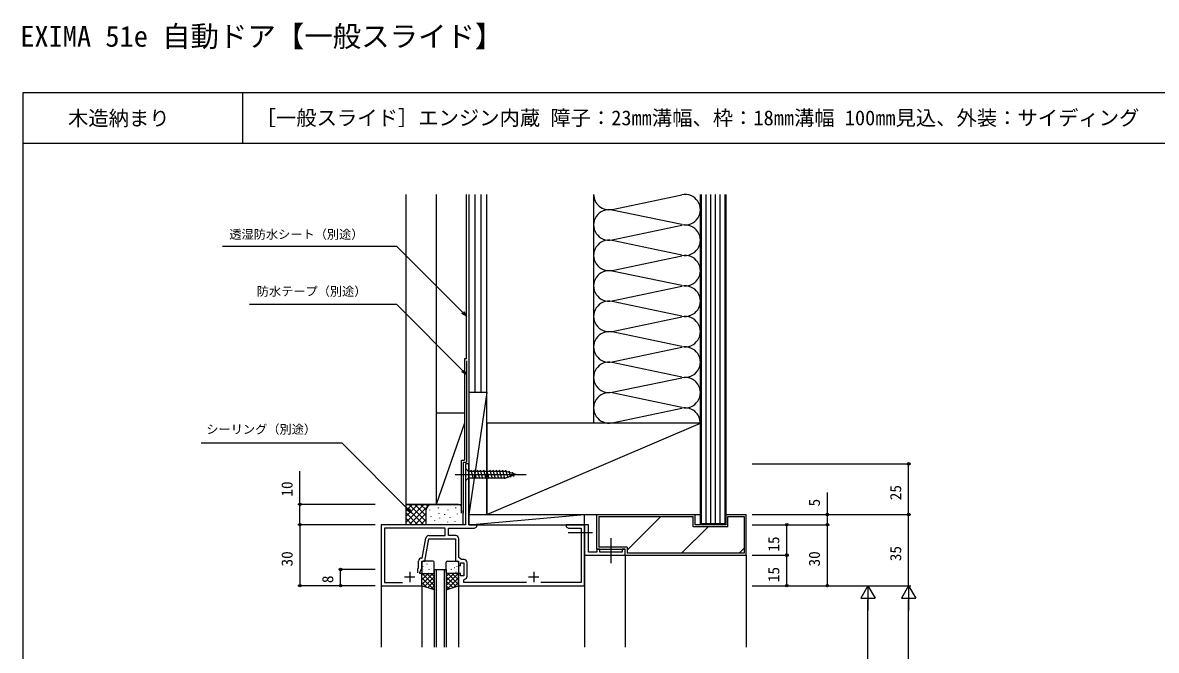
# Model space of a CAD drawing. Units: millimetres, scale not verified. Extents: x -437 to 438, y -681 to 679.
# Drawn here: x -437 to 121, y 370 to 679 of the extents above; entities that cross this region are included whole.
import ezdxf
from ezdxf.enums import TextEntityAlignment as Align

# ---------------------------------------------------------------- set-up
doc = ezdxf.new("R2010")
doc.units = ezdxf.units.MM
doc.header["$LTSCALE"] = 4
for name, color, linetype in [('0-1_USER1', 3, 'Continuous'), ('0-2_YKK_11', 7, 'Continuous'), ('0-3_YKK_12', 2, 'Continuous'), ('0-4_YKK_13', 4, 'Continuous'), ('0-5_YKK_D', 6, 'Continuous'), ('0-6_YKK_ZWAK', 7, 'Continuous'), ('0-7_YSS_K', 3, 'Continuous'), ('0-8_YSS_KE', 3, 'Continuous')]:
    doc.layers.add(name, color=color, linetype=linetype)
doc.styles.add('ＭＳ ゴシック', font='')
doc.styles.get('ＭＳ ゴシック').set_extended_font_data('MS Gothic')

msp = doc.modelspace()

# ---------------------------------------------------------------- linework, layer by layer
at = {"layer": '0-2_YKK_11'}
for p, q in [((-218.255, 406.17), (-218.255, 412.83)), ((-246.485, 408.3), (-246.485, 403.3)), ((-185.485, 408.3), (-185.485, 403.3)), ((-248.985, 405.8), (-243.985, 405.8)), ((-187.985, 405.8), (-182.985, 405.8))]:
    msp.add_line(p, q, dxfattribs=at)
for points in [[(-223.855, 426.13), (-227.355, 426.13), (-227.355, 429.87), (-214.577, 429.87), (-213.485, 430.5), (-213.485, 431.5), (-217.485, 431.5), (-217.485, 461.5), (-219.115, 461.5), (-219.115, 456.958), (-218.995, 456.775), (-218.995, 456.225), (-219.115, 456.041), (-219.115, 431.5), (-260.485, 431.5), (-260.485, 401.5), (-240.485, 401.5), (-240.485, 407.5), (-241.485, 407.5), (-241.485, 408), (-240.485, 410.144), (-240.485, 413.5), (-238.985, 413.5), (-237.046, 424.5), (-223.985, 424.5), (-223.985, 413.5), (-222.485, 413.5), (-222.485, 411.5), (-221.485, 411.5), (-221.485, 412.7), (-219.885, 412.7), (-219.885, 406.3), (-221.485, 406.3), (-221.485, 407.5), (-222.485, 407.5), (-222.485, 401.5), (-160.485, 401.5), (-160.485, 431.5), (-164.527, 431.5), (-164.71, 431.38)], [(-237.155, 426.13), (-228.985, 426.13), (-228.985, 429.87), (-258.855, 429.87), (-258.855, 403.13), (-250.021, 403.13)], [(-164.71, 431.38), (-165.26, 431.38), (-165.444, 431.5), (-165.527, 431.5), (-165.71, 431.38), (-166.26, 431.38), (-166.444, 431.5), (-169.485, 431.5), (-169.485, 430.5), (-168.394, 429.87), (-162.115, 429.87), (-162.115, 403.13), (-181.949, 403.13)], [(-240.615, 415.13), (-240.353, 415.13), (-238.632, 424.89)], [(-219.755, 414.33), (-220.97, 414.33), (-222.355, 415.3), (-222.355, 424.63)], [(-242.485, 407.8), (-242.485, 409.712), (-242.115, 410.506), (-242.115, 413.63)], [(-189.021, 403.13), (-219.785, 403.13), (-219.785, 404.39), (-219.53, 404.687)]]:
    msp.add_lwpolyline(points, dxfattribs=at)
msp.add_lwpolyline([(-160.485, 416.5), (-140.485, 416.5), (-140.485, 419.5), (-141.985, 419.5), (-141.985, 418), (-152.985, 418), (-152.985, 419.5), (-154.485, 419.5), (-154.485, 418), (-158.485, 418), (-158.485, 431.5), (-160.485, 431.5), (-160.485, 418)], close=True, dxfattribs=at)
for centre, start, end in [((-237.155, 424.63), 90.00001, 169.99999), ((-223.855, 424.63), 0.00001, 89.99999), ((-240.615, 413.63), 90.00001, 179.99999), ((-219.755, 412.83), 0.00001, 89.99999), ((-219.755, 406.17), 278.62693, 360)]:
    msp.add_arc(centre, 1.5, start, end, dxfattribs=at)
at = {"layer": '0-3_YKK_12'}
for p, q in [((-260.485, 431.5), (-260.485, 371.205)), ((-160.485, 431.5), (-160.485, 371.205)), ((-140.485, 416.697), (-140.485, 371.205)), ((-234.485, 409.5), (-228.485, 409.5)), ((-234.485, 409.5), (-234.485, 371.205)), ((-233.485, 409.5), (-233.485, 371.205)), ((-229.485, 409.5), (-229.485, 371.205)), ((-228.485, 409.5), (-228.485, 371.205)), ((-240.485, 401.5), (-240.485, 371.205)), ((-222.485, 401.5), (-222.485, 371.205))]:
    msp.add_line(p, q, dxfattribs=at)
at = {"layer": '0-4_YKK_13'}
for p, q in [((-219.115, 459.3), (-219.115, 453.1)), ((-219.115, 459.3), (-217.565, 457.75)), ((-199.031, 457.75), (-217.565, 457.75)), ((-217.565, 457.75), (-217.565, 454.65)), ((-215.139, 454.1), (-216.264, 458.3)), ((-213.586, 454.1), (-214.712, 458.3)), ((-212.033, 454.1), (-213.159, 458.3)), ((-210.48, 454.1), (-211.606, 458.3)), ((-208.927, 454.1), (-210.053, 458.3)), ((-207.374, 454.1), (-208.5, 458.3)), ((-205.822, 454.1), (-206.947, 458.3)), ((-204.269, 454.1), (-205.394, 458.3)), ((-202.716, 454.1), (-203.841, 458.3)), ((-201.163, 454.1), (-202.288, 458.3)), ((-199.61, 454.1), (-200.735, 458.3)), ((-198.126, 454.358), (-199.182, 458.3)), ((-194.115, 456.2), (-199.031, 457.75)), ((-196.694, 454.81), (-197.508, 457.846)), ((-224.115, 456.2), (-189.115, 456.2)), ((-219.115, 453.1), (-217.565, 454.65)), ((-217.565, 454.65), (-199.031, 454.65)), ((-194.115, 456.2), (-199.031, 454.65)), ((-195.262, 455.261), (-195.812, 457.311)), ((-156.543, 427.5), (-168.527, 427.5)), ((-147.486, 424.937), (-147.486, 412.567)), ((-240.485, 413), (-240.485, 408)), ((-240.041, 412.936), (-239.997, 412.96)), ((-234.985, 413.5), (-239.985, 413.5)), ((-234.485, 408), (-234.485, 413)), ((-228.485, 408), (-228.485, 413)), ((-227.985, 413.5), (-222.985, 413.5)), ((-222.93, 412.936), (-222.973, 412.96)), ((-222.485, 413), (-222.485, 408)), ((-240.485, 406.656), (-239.641, 407.5)), ((-240.485, 404.41), (-237.396, 407.5)), ((-240.485, 402.165), (-235.151, 407.5)), ((-234.485, 401.598), (-240.387, 407.5)), ((-239.985, 407.5), (-234.985, 407.5)), ((-239.849, 410.991), (-239.803, 411.08)), ((-239.678, 409.577), (-239.671, 409.585)), ((-239.251, 408.12), (-239.207, 408.144)), ((-238.608, 410.312), (-238.564, 410.336)), ((-234.485, 403.843), (-238.142, 407.5)), ((-238.016, 412.202), (-237.973, 412.226)), ((-237.858, 407.595), (-237.852, 407.602)), ((-237.703, 411.782), (-237.696, 411.789)), ((-237.174, 407.688), (-237.13, 407.712)), ((-236.96, 409.467), (-236.913, 409.555)), ((-236.583, 409.578), (-236.539, 409.602)), ((-235.94, 411.769), (-235.896, 411.793)), ((-235.917, 409.762), (-235.91, 409.77)), ((-234.485, 406.088), (-235.897, 407.5)), ((-234.506, 409.145), (-234.485, 409.157)), ((-228.464, 409.145), (-228.485, 409.157)), ((-228.485, 406.088), (-227.074, 407.5)), ((-228.485, 403.843), (-224.829, 407.5)), ((-228.485, 401.598), (-222.584, 407.5)), ((-222.985, 407.5), (-227.985, 407.5)), ((-222.485, 402.165), (-227.82, 407.5)), ((-227.031, 411.769), (-227.075, 411.793)), ((-227.054, 409.762), (-227.061, 409.77)), ((-226.388, 409.578), (-226.432, 409.602)), ((-226.011, 409.467), (-226.058, 409.555)), ((-225.797, 407.688), (-225.84, 407.712)), ((-222.485, 404.41), (-225.575, 407.5)), ((-225.268, 411.782), (-225.275, 411.789)), ((-225.113, 407.595), (-225.119, 407.602)), ((-224.954, 412.202), (-224.998, 412.226)), ((-224.363, 410.312), (-224.407, 410.336)), ((-223.72, 408.12), (-223.764, 408.144)), ((-222.485, 406.656), (-223.33, 407.5)), ((-223.293, 409.577), (-223.3, 409.585)), ((-223.122, 410.991), (-223.168, 411.08)), ((-234.706, 399.573), (-240.485, 405.353)), ((-238.073, 400.696), (-240.485, 403.108)), ((-239.301, 401.105), (-234.485, 405.92)), ((-237.617, 400.544), (-234.485, 403.675)), ((-223.67, 401.105), (-228.485, 405.92)), ((-225.354, 400.544), (-228.485, 403.675)), ((-228.265, 399.573), (-222.485, 405.353)), ((-224.898, 400.696), (-222.485, 403.108)), ((-235.933, 399.982), (-234.485, 401.43)), ((-227.038, 399.982), (-228.485, 401.43))]:
    msp.add_line(p, q, dxfattribs=at)
for points in [[(-234.485, 399.5), (-240.485, 401.5), (-240.485, 407.5), (-234.485, 407.5)], [(-228.485, 399.5), (-222.485, 401.5), (-222.485, 407.5), (-228.485, 407.5)]]:
    msp.add_lwpolyline(points, close=True, dxfattribs=at)
for centre, start, end in [((-239.985, 413), 90, 180), ((-234.985, 413), 0, 90), ((-227.985, 413), 90, 180), ((-222.985, 413), 0, 90), ((-239.985, 408), 180, 270), ((-234.985, 408), 270, 0), ((-227.985, 408), 180, 270), ((-222.985, 408), 270, 0)]:
    msp.add_arc(centre, 0.5, start, end, dxfattribs=at)
at = {"layer": '0-5_YKK_D'}
for p, q in [((-77.986, 461.5), (0.014, 461.5)), ((-0.986, 436.5), (-0.986, 461.5)), ((-263.485, 441.5), (-301.485, 441.5)), ((-77.986, 436.5), (-39.986, 436.5)), ((-77.986, 436.5), (0.014, 436.5)), ((-77.986, 436.5), (0.014, 436.5)), ((-0.986, 401.5), (-0.986, 436.5)), ((-263.485, 431.5), (-301.485, 431.5)), ((-263.485, 431.5), (-301.485, 431.5)), ((-300.485, 431.5), (-300.485, 401.5)), ((-77.986, 431.5), (-39.986, 431.5)), ((-77.986, 431.5), (-59.986, 431.5)), ((-77.986, 431.5), (-39.986, 431.5)), ((-60.986, 416.495), (-60.986, 431.5)), ((-40.986, 401.5), (-40.986, 431.5)), ((-77.986, 416.495), (-59.986, 416.495)), ((-77.986, 416.495), (-59.986, 416.495)), ((-60.986, 401.5), (-60.986, 416.495)), ((-263.485, 409.5), (-281.485, 409.5)), ((-280.485, 401.5), (-280.485, 409.5)), ((-263.485, 401.5), (-301.485, 401.5)), ((-263.485, 401.5), (-281.485, 401.5)), ((-77.986, 401.5), (-39.986, 401.5)), ((-77.986, 401.5), (0.014, 401.5)), ((-77.986, 401.5), (-19.986, 401.5)), ((-77.986, 401.5), (-59.986, 401.5)), ((-77.986, 401.5), (0.014, 401.5)), ((-20.986, 401.5), (-24.486, 395.438)), ((-20.986, 401.5), (-17.486, 395.438)), ((-20.986, 401.5), (-20.986, 389.375)), ((-0.986, 401.5), (-4.486, 395.438)), ((-0.986, 401.5), (2.514, 395.438)), ((-0.986, 401.5), (-0.986, 389.375)), ((-24.486, 395.438), (-17.486, 395.438)), ((-20.986, 337.497), (-20.986, 394.5)), ((-4.486, 395.438), (2.514, 395.438)), ((-0.986, -91.5), (-0.986, 394.5))]:
    msp.add_line(p, q, dxfattribs=at)
for points in [[(-218.485, 534.119), (-220.289, 535.922), (-252.803, 568.437), (-338.599, 568.437)], [(-218.485, 505.482), (-220.289, 507.285), (-252.803, 539.8), (-325.271, 539.8)], [(-219.805, 536.405), (-218.485, 534.119), (-220.772, 535.439)], [(-219.805, 507.768), (-218.485, 505.482), (-220.772, 506.802)], [(-245.39, 437.262), (-247.193, 439.065), (-279.707, 471.58), (-349.119, 471.58)], [(-300.485, 431.5), (-300.485, 441.5), (-300.485, 457.862)], [(-40.986, 431.5), (-40.986, 436.5), (-40.986, 447.396)], [(-246.71, 439.548), (-245.39, 437.262), (-247.676, 438.582)]]:
    msp.add_lwpolyline(points, dxfattribs=at)
for centre in [(-0.986, 461.5), (-300.485, 441.5), (-40.986, 436.5), (-0.986, 436.5), (-0.986, 436.5), (-300.485, 431.5), (-300.485, 431.5), (-60.986, 431.5), (-40.986, 431.5), (-40.986, 431.5), (-60.986, 416.495), (-60.986, 416.495), (-280.485, 409.5), (-300.485, 401.5), (-280.485, 401.5), (-60.986, 401.5), (-40.986, 401.5)]:
    msp.add_circle(centre, 0.637, dxfattribs=at)
at = {"layer": '0-6_YKK_ZWAK'}
for p, q in [((-436.8, 644), (-436.8, -681)), ((438.2, 644), (-436.8, 644)), ((-328.8, 644), (-328.8, 619)), ((438.2, 619), (-436.8, 619))]:
    msp.add_line(p, q, dxfattribs=at)
at = {"layer": '0-7_YSS_K'}
for p, q in [((-217.485, 594), (-217.485, 496.5)), ((-214.485, 594), (-214.485, 496.5)), ((-211.485, 594), (-211.485, 496.5)), ((-208.485, 496.5), (-208.485, 594)), ((-208.485, 481.493), (-208.485, 594)), ((-208.485, 481.2), (-208.485, 593.7)), ((-155.985, 594), (-155.985, 481.493)), ((-146.954, 586.651), (-112.517, 593.835)), ((-103.485, 481.493), (-103.485, 594)), ((-103.485, 481.2), (-103.485, 593.7)), ((-100.686, 432.001), (-100.687, 594)), ((-98.386, 432.001), (-98.387, 594)), ((-96.086, 432.001), (-96.087, 594)), ((-93.786, 432.002), (-93.787, 594)), ((-112.517, 579.151), (-146.954, 586.335)), ((-146.954, 571.651), (-112.517, 578.835)), ((-112.517, 564.151), (-146.954, 571.335)), ((-146.954, 556.651), (-112.517, 563.835)), ((-112.517, 549.151), (-146.954, 556.335)), ((-146.954, 541.651), (-112.517, 548.835)), ((-112.517, 534.151), (-146.954, 541.335)), ((-146.954, 526.651), (-112.517, 533.835)), ((-112.517, 519.151), (-146.954, 526.335)), ((-146.954, 511.651), (-112.517, 518.835)), ((-112.517, 504.151), (-146.954, 511.335)), ((-146.954, 496.651), (-112.517, 503.835)), ((-217.485, 501.5), (-217.485, 486.5)), ((-208.485, 496.5), (-217.485, 496.5)), ((-208.485, 496.5), (-217.485, 436.5)), ((-112.517, 489.151), (-146.954, 496.335)), ((-233.485, 486.5), (-219.485, 486.5)), ((-233.485, 486.5), (-233.485, 441.5)), ((-146.954, 481.651), (-112.517, 488.835)), ((-219.485, 481.5), (-233.485, 441.5)), ((-208.485, 436.5), (-103.485, 481.5)), ((-248.485, 441.5), (-248.485, 431.5)), ((-232.485, 441.5), (-248.485, 441.5)), ((-248.485, 432.642), (-239.628, 441.5)), ((-248.485, 435.47), (-242.456, 441.5)), ((-248.485, 438.299), (-245.284, 441.5)), ((-248.485, 441.127), (-248.113, 441.5)), ((-246.799, 431.5), (-236.799, 441.5)), ((-238.485, 433.186), (-246.799, 441.5)), ((-238.485, 436.014), (-243.971, 441.5)), ((-238.468, 438.825), (-241.142, 441.5)), ((-237.519, 440.705), (-238.314, 441.5)), ((-223.115, 441.5), (-235.485, 441.5)), ((-233.485, 441.5), (-221.485, 441.5)), ((-239.628, 431.5), (-248.485, 440.358)), ((-242.456, 431.5), (-248.485, 437.529)), ((-243.971, 431.5), (-238.485, 436.985)), ((-238.485, 438.5), (-238.485, 431.5)), ((-236.658, 438.695), (-236.658, 438.895)), ((-235.99, 435.357), (-235.99, 435.557)), ((-232.318, 439.696), (-232.318, 439.896)), ((-231.984, 437.026), (-231.984, 437.226)), ((-229.191, 436.423), (-229.191, 436.623)), ((-227.645, 438.695), (-227.645, 438.895)), ((-226.643, 435.023), (-226.643, 435.223)), ((-223.803, 439.696), (-223.803, 439.896)), ((-222.972, 436.692), (-222.972, 436.892)), ((-220.115, 431.8), (-220.115, 438.5)), ((-217.485, 436.5), (-217.485, 431.5)), ((-217.485, 436.5), (-160.485, 436.5)), ((-217.485, 431.5), (-160.485, 436.5)), ((-160.485, 431.5), (-160.485, 436.5)), ((-153.486, 435.5), (-106.986, 435.501)), ((-153.486, 435.5), (-153.485, 420.499)), ((-122.985, 435.5), (-139.485, 419)), ((-106.986, 430.501), (-106.986, 435.501)), ((-89.986, 435.501), (-81.986, 435.502)), ((-89.986, 430.502), (-89.986, 435.501)), ((-81.986, 435.502), (-81.986, 417.502)), ((-245.284, 431.5), (-248.485, 434.701)), ((-248.113, 431.5), (-248.485, 431.872)), ((-241.142, 431.5), (-238.468, 434.174)), ((-234.159, 433.5), (-234.159, 433.7)), ((-231.651, 434.689), (-231.651, 434.889)), ((-227.73, 432.716), (-227.73, 432.916)), ((-224.137, 433.02), (-224.137, 433.22)), ((-217.485, 431.5), (-160.485, 431.5)), ((-99.7, 430.501), (-112.701, 417.501)), ((-89.986, 430.502), (-106.986, 430.501)), ((-139.485, 420.5), (-153.485, 420.499)), ((-139.485, 420.5), (-139.485, 417.5)), ((-81.986, 419.932), (-84.416, 417.501)), ((-81.986, 417.502), (-139.485, 417.5)), ((-80.986, 416.475), (-80.986, 371.205))]:
    msp.add_line(p, q, dxfattribs=at)
for points in [[(-90.987, 594), (-90.986, 431.502), (-103.486, 431.501), (-103.487, 594)], [(-91.487, 594), (-91.486, 432.002), (-102.986, 432.001), (-102.987, 594)]]:
    msp.add_lwpolyline(points, dxfattribs=at)
msp.add_lwpolyline([(-208.485, 436.5), (-208.485, 496.5), (-217.485, 496.5), (-217.485, 436.5)], close=True, dxfattribs=at)
for centre, radius, start, end in [((-148.485, 593.993), 7.5, 179.94879, 281.78353), ((-110.985, 586.493), 7.5, 258.21646, 101.78353), ((-148.485, 578.993), 7.5, 78.21646, 281.78353), ((-110.985, 571.493), 7.5, 258.21646, 101.78353), ((-148.485, 563.993), 7.5, 78.21646, 281.78353), ((-110.985, 556.493), 7.5, 258.21646, 101.78353), ((-148.485, 548.993), 7.5, 78.21646, 281.78353), ((-110.985, 541.493), 7.5, 258.21646, 101.78353), ((-148.485, 533.993), 7.5, 78.21646, 281.78353), ((-110.985, 526.493), 7.5, 258.21646, 101.78353), ((-148.485, 518.993), 7.5, 78.21646, 281.78353), ((-110.985, 511.493), 7.5, 258.21646, 101.78353), ((-148.485, 503.993), 7.5, 78.21646, 281.78353), ((-110.985, 496.493), 7.5, 258.21646, 101.78353), ((-148.485, 488.993), 7.5, 78.21646, 281.78353), ((-110.985, 481.493), 7.5, 360, 101.78353), ((-235.485, 438.5), 3, 90, 180), ((-223.115, 438.5), 3, 48.18969, 90)]:
    msp.add_arc(centre, radius, start, end, dxfattribs=at)
at = {"layer": '0-8_YSS_KE'}
for p, q in [((-233.485, 594), (-233.485, 441.5)), ((-218.485, 513.2), (-218.485, 594)), ((-219.485, 513.2), (-219.485, 463.2)), ((-218.485, 513.2), (-219.485, 513.2)), ((-218.485, 512.2), (-218.485, 462.2)), ((-221.115, 463.2), (-221.115, 437.2)), ((-221.094, 463.2), (-219.485, 463.2)), ((-220.115, 462.2), (-218.485, 462.2)), ((-220.115, 462.2), (-220.115, 437.2)), ((-154.486, 436.5), (-105.986, 436.501)), ((-154.485, 419.5), (-154.486, 436.5)), ((-105.986, 431.501), (-105.986, 436.501)), ((-90.986, 436.502), (-80.986, 436.502)), ((-90.986, 431.502), (-90.986, 436.502)), ((-80.986, 416.502), (-80.986, 436.502)), ((-90.986, 431.502), (-105.986, 431.501)), ((-154.485, 419.5), (-140.486, 419.5)), ((-140.485, 416.5), (-140.486, 419.5)), ((-140.485, 416.5), (-80.986, 416.502))]:
    msp.add_line(p, q, dxfattribs=at)
msp.add_lwpolyline([(-248.485, 594), (-248.485, 441.5), (-233.485, 441.5)], dxfattribs=at)
msp.add_lwpolyline([(-103.485, 436.5), (-103.485, 481.5), (-208.485, 481.5), (-208.485, 436.5)], close=True, dxfattribs=at)

# ---------------------------------------------------------------- texts
at = {"layer": '0-1_USER1', "style": 'ＭＳ ゴシック'}
for s, height, p in [('EXIMA 51e 自動ドア【一般スライド】', 10.26, (-438.152, 663.602)), ('木造納まり', 7.331, (-414.652, 625.659)), ('［一般スライド］エンジン内蔵 障子：23㎜溝幅、枠：18㎜溝幅 100㎜見込、外装：サイディング', 7.331, (-322.3, 625.83))]:
    msp.add_text(s, height=height, dxfattribs=at).set_placement(p, align=Align.BOTTOM_LEFT)
at = {"layer": '0-5_YKK_D', "style": 'ＭＳ ゴシック'}
for s, p in [('透湿防水シート（別途）', (-335.262, 570.87)), ('防水テープ（別途）', (-321.779, 542.826)), ('シーリング（別途）', (-346.561, 474.954))]:
    msp.add_text(s, height=4.399, dxfattribs=at).set_placement(p, align=Align.BOTTOM_LEFT)
for s, p in [('10', (-302.485, 445.337)), ('25', (-2.986, 443.545)), ('5', (-42.986, 440.496)), ('15', (-62.986, 418.245)), ('35', (-2.986, 413.545)), ('30', (-302.485, 410.96)), ('30', (-42.986, 410.96)), ('15', (-62.986, 403.245)), ('8', (-282.485, 402.772))]:
    msp.add_text(s, height=5.499, rotation=90, dxfattribs=at).set_placement(p, align=Align.BOTTOM_LEFT)

doc.saveas('drawing.dxf')
